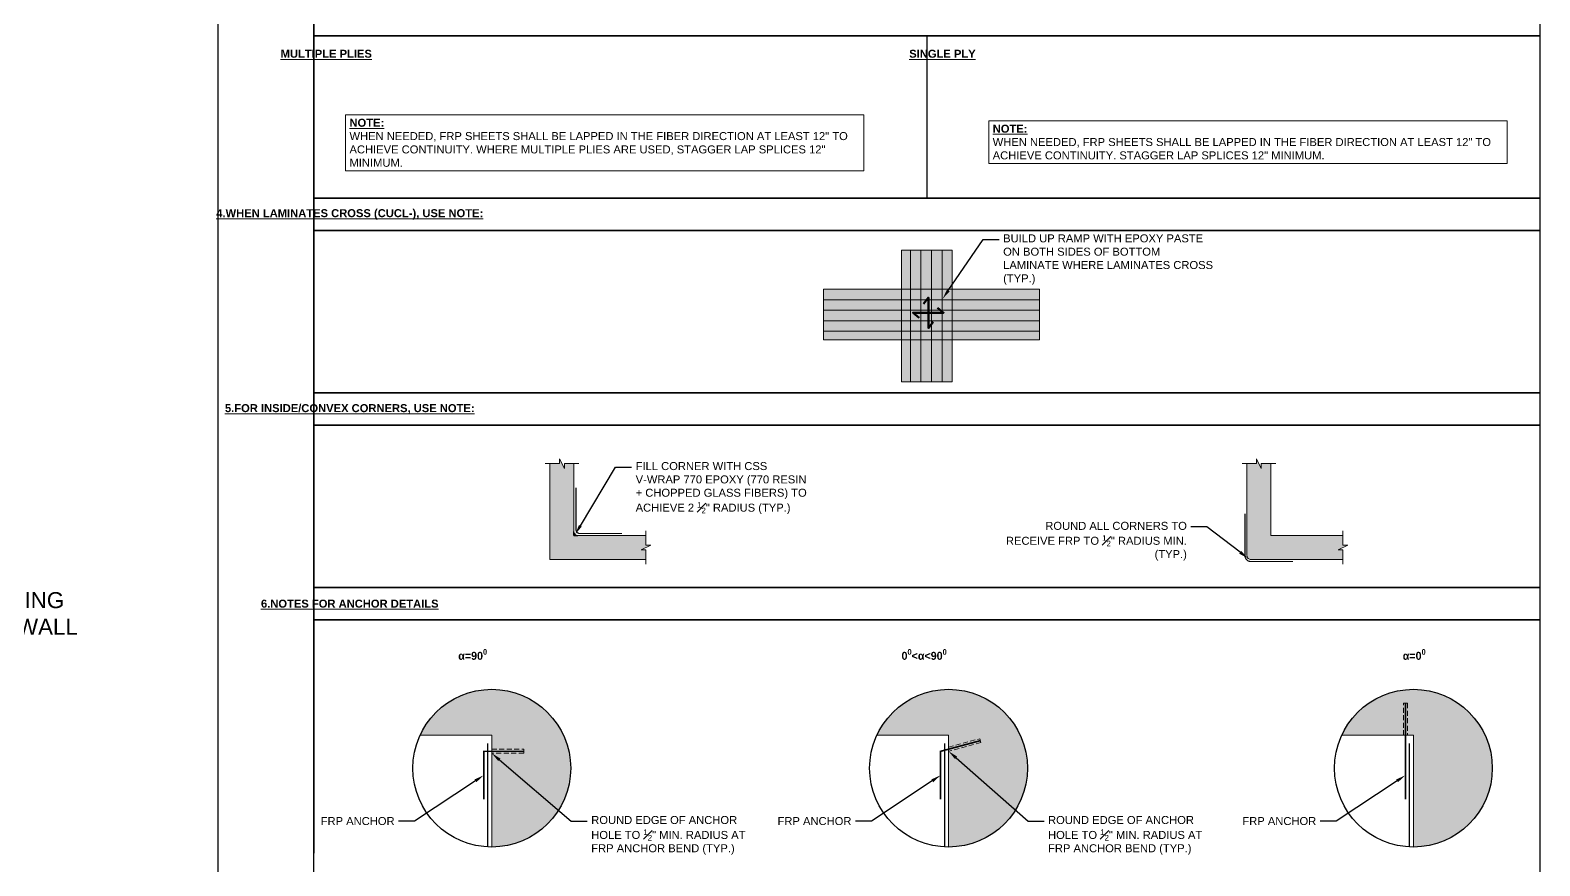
# Model space of a CAD drawing. Header units: inches. Extents: x 1159 to 9559, y -3650 to 1829.
# Drawn here: x 2336.3 to 2525, y 1256.3 to 1360.8 of the extents above; entities that cross this region are included whole.
import ezdxf
from ezdxf import colors
from ezdxf.entities.mleader import LeaderData, LeaderLine
from ezdxf.math import Vec2, Vec3

# ---------------------------------------------------------------- set-up
doc = ezdxf.new("R2010")
doc.units = ezdxf.units.IN
doc.header["$MEASUREMENT"] = 0
doc.linetypes.add('HIDDEN2', pattern=[0.1875, 0.125, -0.0625])
for name, color, linetype, lineweight in [('STN-ANCHOR', 30, 'Continuous', 20), ('STN-ANNO-TEXT', 3, 'Continuous', 20), ('STN-EXST-THK', 115, 'Continuous', 9), ('STN-FIBER', 3, 'Continuous', 20), ('STN-FRP', 5, 'Continuous', 20), ('STN-FRP-HATCH', 5, 'Continuous', 5), ('STN-GRAY-Sc-25', 254, 'Continuous', 20), ('STN-HATCH', 253, 'Continuous', 9), ('STN-HDN-L', 4, 'HIDDEN2', 9)]:
    doc.layers.add(name, color=color, linetype=linetype, lineweight=lineweight)
doc.layers.add('STN-CONCRETE HATCH', color=253, linetype='Continuous', lineweight=9, transparency=0.75)
doc.layers.add('STN-VPORT', color=30, linetype='Continuous', plot=False)
doc.styles.add('16', font='swiss.ttf', dxfattribs={"height": 1})
doc.styles.add('32', font='swiss.ttf', dxfattribs={"height": 2})

# ---------------------------------------------------------------- blocks, each defined once
blk = doc.blocks.new('*U50')
at = {"layer": 'STN-FRP-HATCH'}
h = blk.add_hatch(dxfattribs=at)
h.set_pattern_fill('ANSI31', color=256, scale=50, angle=135)
h.set_pattern_definition([(180, (21021.609, 3747.461), (-4e-16, -6.25), [])])
h.paths.add_polyline_path([(128, 0), (128, 30), (0, 30), (0, 0)])
at = {"layer": 'STN-GRAY-Sc-25'}
h = blk.add_hatch(color=256, dxfattribs=at)
h.dxf.hatch_style = 1
h.paths.add_polyline_path([(128, 30), (0, 30), (0, 0), (128, 0)])
at = {"layer": 'STN-FIBER', "lineweight": 50}
blk.add_lwpolyline([(71.18, 13.02), (74.86, 15.95), (56.79, 15.95), (60.38, 18.87)], dxfattribs=at)
at = {"layer": 'STN-FRP'}
blk.add_lwpolyline([(128, 30), (128, 0), (0, 0), (0, 30)], close=True, dxfattribs=at)
blk = doc.blocks.new('*U34')
at = {"layer": 'STN-FRP-HATCH'}
h = blk.add_hatch(dxfattribs=at)
h.set_pattern_fill('ANSI31', color=96, scale=50, angle=135)
h.set_pattern_definition([(180, (20978.942, 3747.461), (-4e-16, -6.25), [])])
h.paths.add_polyline_path([(78, 0), (78, 30), (0, 30), (0, 0)])
at = {"layer": 'STN-GRAY-Sc-25'}
h = blk.add_hatch(color=256, dxfattribs=at)
h.dxf.hatch_style = 1
h.paths.add_polyline_path([(78, 30), (0, 30), (0, 0), (78, 0)])
at = {"layer": 'STN-FIBER', "lineweight": 50}
blk.add_lwpolyline([(46.18, 13.02), (49.86, 15.95), (31.79, 15.95), (35.38, 18.87)], dxfattribs=at)
at = {"layer": 'STN-FRP', "color": 96}
blk.add_lwpolyline([(78, 30), (78, 0), (0, 0), (0, 30)], close=True, dxfattribs=at)

msp = doc.modelspace()

# ---------------------------------------------------------------- hatches: boundary and pattern name
at = {"layer": 'STN-CONCRETE HATCH'}
h = msp.add_hatch(color=256, dxfattribs=at)
h.dxf.hatch_style = 1
h.paths.add_polyline_path([(2413.289, 1294.558), (2413.289, 1295.758), (2412.689, 1295.758), (2413.889, 1296.358), (2413.289, 1296.358), (2413.289, 1297.558), (2404.289, 1297.558), (2404.289, 1306.558), (2403.089, 1306.558), (2403.089, 1305.958), (2402.489, 1307.158), (2402.489, 1306.558), (2401.289, 1306.558), (2401.289, 1294.558)])
h = msp.add_hatch(color=256, dxfattribs=at)
h.dxf.hatch_style = 1
h.paths.add_polyline_path([(2500.395, 1294.558), (2500.395, 1295.758), (2499.795, 1295.758), (2500.995, 1296.358), (2500.395, 1296.358), (2500.395, 1297.558), (2491.395, 1297.558), (2491.395, 1306.558), (2490.195, 1306.558), (2490.195, 1305.958), (2489.595, 1307.158), (2489.595, 1306.558), (2488.395, 1306.558), (2488.395, 1295.058, 0.4142136), (2488.895, 1294.558)])
h = msp.add_hatch(color=256, dxfattribs=at)
h.dxf.hatch_style = 1
h.paths.add_polyline_path([(2385.048, 1272.575), (2394.014, 1272.575), (2394.014, 1258.601, 0.4142136), (2403.877, 1268.464, 0.8052055)])
h = msp.add_hatch(color=256, dxfattribs=at)
h.dxf.hatch_style = 1
h.paths.add_polyline_path([(2442.142, 1272.575), (2451.107, 1272.575), (2451.107, 1258.601, 0.4142136), (2460.97, 1268.464, 0.8052055)])
h = msp.add_hatch(color=256, dxfattribs=at)
h.dxf.hatch_style = 1
h.paths.add_polyline_path([(2500.237, 1272.575), (2509.202, 1272.575), (2509.202, 1258.601, 0.4142136), (2519.065, 1268.464, 0.8052055)])
at = {"layer": 'STN-HATCH'}
h = msp.add_hatch(color=256, dxfattribs=at)
h.dxf.hatch_style = 1
h.paths.add_polyline_path([(2404.289, 1298.058), (2404.289, 1297.558), (2404.82, 1297.558, -0.4142136)])

# ---------------------------------------------------------------- linework, layer by layer
msp.add_line((2371.763, 1446.964), (2371.763, 1257.854))
for points in [[(2371.763, 1364.092), (2524.999, 1364.092), (2524.999, 1360.064), (2371.763, 1360.064)], [(2371.763, 1360.064), (2524.999, 1360.064), (2524.999, 1339.748), (2371.763, 1339.748)], [(2371.763, 1339.748), (2524.999, 1339.748), (2524.999, 1335.72), (2371.763, 1335.72)], [(2371.763, 1335.72), (2524.999, 1335.72), (2524.999, 1315.404), (2371.763, 1315.404)], [(2371.763, 1315.404), (2524.999, 1315.404), (2524.999, 1311.377), (2371.763, 1311.377)], [(2371.763, 1311.377), (2524.999, 1311.377), (2524.999, 1291.06), (2371.763, 1291.06)], [(2371.763, 1291.06), (2524.999, 1291.06), (2524.999, 1287.033), (2371.763, 1287.033)], [(2371.763, 1287.033), (2524.999, 1287.033), (2524.999, 1254.858), (2371.763, 1254.858)]]:
    msp.add_lwpolyline(points, close=True)
for points in [[(2448.381, 1360.064), (2448.381, 1339.748)], [(2404.289, 1297.558), (2404.289, 1298.058)], [(2404.289, 1297.558), (2404.789, 1297.558)]]:
    msp.add_lwpolyline(points)
for centre in [(2394.014, 1268.464), (2451.107, 1268.464), (2509.202, 1268.464)]:
    msp.add_circle(centre, 9.863)
at = {"layer": 'STN-ANCHOR', "const_width": 0.2}
for points in [[(2508.202, 1276.575), (2508.202, 1276.575), (2508.202, 1276.575), (2508.202, 1264.575)], [(2455.075, 1271.906), (2455.075, 1271.906), (2450.107, 1270.575), (2450.107, 1264.575)], [(2398.014, 1270.575), (2398.014, 1270.575), (2393.014, 1270.575), (2393.014, 1264.575)]]:
    msp.add_lwpolyline(points, dxfattribs=at)
at = {"layer": 'STN-EXST-THK'}
for points in [[(2404.889, 1306.558), (2403.089, 1306.558), (2403.089, 1305.958), (2402.489, 1307.158), (2402.489, 1306.558), (2400.689, 1306.558)], [(2401.289, 1306.558), (2401.289, 1294.558), (2413.289, 1294.558)], [(2404.289, 1306.558), (2404.289, 1297.558), (2413.289, 1297.558)], [(2491.995, 1306.558), (2490.195, 1306.558), (2490.195, 1305.958), (2489.595, 1307.158), (2489.595, 1306.558), (2487.795, 1306.558)], [(2491.395, 1306.558), (2491.395, 1297.558), (2500.395, 1297.558)], [(2413.289, 1298.158), (2413.289, 1296.358), (2413.889, 1296.358), (2412.689, 1295.758), (2413.289, 1295.758), (2413.289, 1293.958)], [(2500.395, 1298.158), (2500.395, 1296.358), (2500.995, 1296.358), (2499.795, 1295.758), (2500.395, 1295.758), (2500.395, 1293.958)], [(2394.014, 1258.601), (2394.014, 1272.575), (2385.048, 1272.575)], [(2451.107, 1258.601), (2451.107, 1272.575), (2442.142, 1272.575)], [(2509.202, 1258.601), (2509.202, 1272.575), (2500.237, 1272.575)]]:
    msp.add_lwpolyline(points, dxfattribs=at)
msp.add_lwpolyline([(2488.395, 1306.558), (2488.395, 1295.058, 0.4142136), (2488.895, 1294.558), (2500.395, 1294.558)], format="xyb", dxfattribs=at)
msp.add_arc((2404.804, 1298.073), 0.516, 181.73124, 268.26876, dxfattribs=at)
at = {"layer": 'STN-FRP', "const_width": 0.15}
for points in [[(2404.539, 1303.558), (2404.539, 1298.308, 0.4142136), (2405.039, 1297.808), (2410.289, 1297.808)], [(2488.145, 1300.308), (2488.145, 1295.058, 0.4142136), (2488.895, 1294.308), (2494.145, 1294.308)]]:
    msp.add_lwpolyline(points, format="xyb", dxfattribs=at)
for points in [[(2393.514, 1271.575), (2393.514, 1258.601)], [(2450.607, 1271.575), (2450.607, 1258.601)], [(2508.702, 1271.575), (2508.702, 1258.601)]]:
    msp.add_lwpolyline(points, dxfattribs=at)
at = {"layer": 'STN-HDN-L', "ltscale": 5}
for points in [[(2507.952, 1272.575), (2507.952, 1276.575), (2508.452, 1276.575), (2508.452, 1272.575)], [(2451.107, 1271.102), (2455.011, 1272.148), (2455.14, 1271.665), (2451.107, 1270.584)], [(2394.014, 1270.825), (2398.014, 1270.825), (2398.014, 1270.325), (2394.014, 1270.325)]]:
    msp.add_lwpolyline(points, dxfattribs=at)
at = {"layer": 'STN-VPORT'}
msp.add_lwpolyline([(1976.26, 1386.218), (2359.763, 1386.218), (2359.763, 1124.54), (1976.26, 1124.54)], close=True, dxfattribs=at)

# ---------------------------------------------------------------- block references
at = {"xscale": -0.2109375, "yscale": 0.2109375, "zscale": 0.2109375, "rotation": 270}
msp.add_blockref('*U34', (2445.217, 1316.801), dxfattribs=at)
at = {"xscale": -0.2109375, "yscale": 0.2109375, "zscale": 0.2109375}
msp.add_blockref('*U50', (2462.466, 1322.049), dxfattribs=at)

# ---------------------------------------------------------------- texts
at = {"layer": 'STN-ANNO-TEXT', "color": 2, "char_height": 1, "attachment_point": 5, "style": '16'}
for s, insert in [('\\pxql;{\\fSwis721 BT|b1|i0|c0|p34;\\LMULTIPLE PLIES}', (2373.332, 1357.804)), ('\\pxql;{\\fSwis721 BT|b1|i0|c0|p34;\\LSINGLE PLY}', (2450.339, 1357.804)), ('\\A1;\\pxql;{\\fSymbol|b1|i0|c2|p18;a=90\\H0.7x;\\S0^ ;}', (2391.634, 1282.679)), ('\\A1;\\pxql;{\\fSymbol|b1|i0|c2|p18;0\\H0.7x;\\S0^ ;\\H1.42857x;<\\H1x;a<90\\H0.7x;\\S0^ ;}', (2448.055, 1282.679))]:
    msp.add_mtext(s, dxfattribs=dict(at, insert=insert))
at = {"layer": 'STN-ANNO-TEXT', "char_height": 1, "width": 63.78868, "attachment_point": 5, "style": '16', "bg_fill": 16, "box_fill_scale": 1.5, "bg_fill_color": 256, "bg_fill_transparency": 0}
for s, insert in [('\\pxql;{\\fSwis721 BT|b1|i0|c0|p34;\\LNOTE:\\P}WHEN NEEDED, FRP SHEETS SHALL BE LAPPED IN THE FIBER DIRECTION AT LEAST 12" TO ACHIEVE CONTINUITY. WHERE MULTIPLE PLIES ARE USED, STAGGER LAP SPLICES 12" MINIMUM.', (2408.127, 1346.673)), ('\\pxql;{\\fSwis721 BT|b1|i0|c0|p34;\\LNOTE:\\P}WHEN NEEDED, FRP SHEETS SHALL BE LAPPED IN THE FIBER DIRECTION AT LEAST 12" TO ACHIEVE CONTINUITY. STAGGER LAP SPLICES 12" MINIMUM.', (2488.516, 1346.762))]:
    msp.add_mtext(s, dxfattribs=dict(at, insert=insert))
at = {"layer": 'STN-ANNO-TEXT', "color": 1, "char_height": 1, "attachment_point": 5, "style": '16'}
for s, insert in [('\\pxql;{\\fSwis721 BT|b1|i0|c0|p34;\\L4.WHEN LAMINATES CROSS (CUCL-), USE NOTE:}', (2376.267, 1337.723)), ('\\pxql;{\\fSwis721 BT|b1|i0|c0|p34;\\L5.FOR INSIDE/CONVEX CORNERS, USE NOTE:}', (2376.267, 1313.379)), ('\\pxql;{\\fSwis721 BT|b1|i0|c0|p34;\\L6.NOTES FOR ANCHOR DETAILS}', (2376.267, 1289.035))]:
    msp.add_mtext(s, dxfattribs=dict(at, insert=insert))
at = {"layer": 'STN-ANNO-TEXT', "color": 2, "insert": (2509.333, 1282.679), "char_height": 1, "width": 2.92136, "attachment_point": 5, "style": '16'}
msp.add_mtext('\\A1;\\pxql;{\\fSymbol|b1|i0|c2|p18;\\H1x;a=0\\H0.7x;\\S0^ ;}', dxfattribs=at)

# ---------------------------------------------------------------- leaders
at = {"layer": 'STN-ANNO-TEXT'}
ml = msp.add_multileader_mtext('Standard', dxfattribs=at)
ml.set_content('BUILD UP RAMP WITH EPOXY PASTE ON BOTH SIDES OF BOTTOM LAMINATE WHERE LAMINATES CROSS (TYP.)', color=256, style='16')
ml.set_leader_properties()
ml.build(insert=Vec2(0, 0))
ml.multileader.update_dxf_attribs({"dogleg_length": 2, "arrow_head_size": 1.25})
ctx = ml.context
ctx.base_point, ctx.char_height, ctx.arrow_head_size, ctx.landing_gap_size, ctx.plane_origin = Vec3(2457.428, 1334.581), 1, 1.25, 0.5, Vec3(2450.37, 1335.117)
notes = []
notes.append((ctx, [(0, (1, 1, 0), (2455.428, 1334.581), (1, 0), 2, [(0, [(2450.37, 1327.172)], 0, [])])]))
ctx.mtext.insert, ctx.mtext.width, ctx.mtext.flow_direction = Vec3(2457.928, 1335.225), 26.23132, 5
ml = msp.add_multileader_mtext('Standard', dxfattribs=at)
ml.set_content('\\A1;FILL CORNER WITH CSS V-WRAP 770 EPOXY (770 RESIN + CHOPPED GLASS FIBERS) TO ACHIEVE 2 {\\H0.7x;\\S1#2;}" RADIUS (TYP.)', color=256, style='16')
ml.set_leader_properties()
ml.build(insert=Vec2(0, 0))
ml.multileader.update_dxf_attribs({"dogleg_length": 2, "arrow_head_size": 1.25})
ctx = ml.context
ctx.base_point, ctx.char_height, ctx.arrow_head_size, ctx.landing_gap_size, ctx.plane_origin = Vec3(2411.497, 1306.102), 1, 1.25, 0.5, Vec3(2404.44, 1305.654)
notes.append((ctx, [(0, (1, 1, 0), (2409.497, 1306.102), (1, 0), 2, [(0, [(2404.44, 1297.709)], 0, [])])]))
ctx.mtext.insert, ctx.mtext.width, ctx.mtext.flow_direction = Vec3(2411.997, 1306.746), 21.3637, 5
ml = msp.add_multileader_mtext('Standard', dxfattribs=at)
ml.set_content('\\A1;ROUND ALL CORNERS TO RECEIVE FRP TO {\\H0.7x;\\S1#2;}" RADIUS MIN. (TYP.)', color=256, style='16')
ml.set_leader_properties()
ml.build(insert=Vec2(0, 0))
ml.multileader.update_dxf_attribs({"dogleg_length": 2, "arrow_head_size": 1.25})
ctx = ml.context
ctx.base_point, ctx.char_height, ctx.arrow_head_size, ctx.landing_gap_size, ctx.plane_origin = Vec3(2457.331, 1298.627), 1, 1.25, 0.5, Vec3(2491.546, 1305.654)
ctx.text_align_type = 2
notes.append((ctx, [(1, (1, 1, 0), (2483.391, 1298.627), (-1, 0), 2, [(0, [(2488.542, 1294.704)], 0, [])])]))
ctx.mtext.insert, ctx.mtext.width, ctx.mtext.alignment, ctx.mtext.flow_direction = Vec3(2480.891, 1299.271), 23.17701, 3, 5
ml = msp.add_multileader_mtext('Standard', dxfattribs=at)
ml.set_content('EXISTING\\PCMU WALL', color=256, style='32')
ml.set_leader_properties()
ml.build(insert=Vec2(0, 0))
ml.multileader.update_dxf_attribs({"dogleg_length": 4, "arrow_head_size": 2.438})
ctx = ml.context
ctx.base_point, ctx.char_height, ctx.arrow_head_size, ctx.landing_gap_size, ctx.plane_origin = Vec3(2326.539, 1289.452), 2, 2.438, 1, Vec3(2308.622, 1275.852)
notes.append((ctx, [(0, (1, 1, 0), (2322.539, 1289.452), (1, 0), 4, [(0, [(2308.622, 1275.852)], 0, [])])]))
ctx.mtext.insert, ctx.mtext.flow_direction = Vec3(2327.539, 1290.48), 5
ml = msp.add_multileader_mtext('Standard', dxfattribs=at)
ml.set_content('\\A1;ROUND EDGE OF ANCHOR HOLE TO {\\H0.7x;\\S1#2;}" MIN. RADIUS AT FRP ANCHOR BEND (TYP.)', color=256, style='16')
ml.set_leader_properties()
ml.build(insert=Vec2(0, 0))
ml.multileader.update_dxf_attribs({"dogleg_length": 2, "arrow_head_size": 1.25})
ctx = ml.context
ctx.base_point, ctx.char_height, ctx.arrow_head_size, ctx.landing_gap_size, ctx.plane_origin = Vec3(2405.946, 1261.84), 1, 1.25, 0.5, Vec3(2398.888, 1261.391)
notes.append((ctx, [(0, (1, 1, 0), (2403.946, 1261.84), (1, 0), 2, [(0, [(2394.014, 1270.325)], 0, [])])]))
ctx.mtext.insert, ctx.mtext.width, ctx.mtext.flow_direction = Vec3(2406.446, 1262.484), 19.4506, 5
ml = msp.add_multileader_mtext('Standard', dxfattribs=at)
ml.set_content('\\A1;ROUND EDGE OF ANCHOR HOLE TO {\\H0.7x;\\S1#2;}" MIN. RADIUS AT FRP ANCHOR BEND (TYP.)', color=256, style='16')
ml.set_leader_properties()
ml.build(insert=Vec2(0, 0))
ml.multileader.update_dxf_attribs({"dogleg_length": 2, "arrow_head_size": 1.25})
ctx = ml.context
ctx.base_point, ctx.char_height, ctx.arrow_head_size, ctx.landing_gap_size, ctx.plane_origin = Vec3(2463.039, 1261.84), 1, 1.25, 0.5, Vec3(2455.982, 1261.391)
notes.append((ctx, [(0, (1, 1, 0), (2461.039, 1261.84), (1, 0), 2, [(0, [(2451.107, 1270.584)], 0, [])])]))
ctx.mtext.insert, ctx.mtext.width, ctx.mtext.flow_direction = Vec3(2463.539, 1262.484), 19.4506, 5
ml = msp.add_multileader_mtext('Standard', dxfattribs=at)
ml.set_content('FRP ANCHOR', color=256, style='16')
ml.set_leader_properties()
ml.build(insert=Vec2(0, 0))
ml.multileader.update_dxf_attribs({"dogleg_length": 2, "arrow_head_size": 1.25})
ctx = ml.context
ctx.base_point, ctx.char_height, ctx.arrow_head_size, ctx.landing_gap_size, ctx.plane_origin = Vec3(2372.654, 1261.84), 1, 1.25, 0.5, Vec3(2389.43, 1261.391)
ctx.text_align_type = 2
notes.append((ctx, [(0, (1, 1, 0), (2384.373, 1261.84), (-1, 0), 2, [(0, [(2393.014, 1267.575)], 0, [])])]))
ctx.mtext.insert, ctx.mtext.width, ctx.mtext.alignment, ctx.mtext.flow_direction = Vec3(2381.873, 1262.354), 8.83621, 3, 5
ml = msp.add_multileader_mtext('Standard', dxfattribs=at)
ml.set_content('FRP ANCHOR', color=256, style='16')
ml.set_leader_properties()
ml.build(insert=Vec2(0, 0))
ml.multileader.update_dxf_attribs({"dogleg_length": 2, "arrow_head_size": 1.25})
ctx = ml.context
ctx.base_point, ctx.char_height, ctx.arrow_head_size, ctx.landing_gap_size, ctx.plane_origin = Vec3(2429.748, 1261.84), 1, 1.25, 0.5, Vec3(2446.524, 1261.391)
ctx.text_align_type = 2
notes.append((ctx, [(0, (1, 1, 0), (2441.467, 1261.84), (-1, 0), 2, [(0, [(2450.107, 1267.575)], 0, [])])]))
ctx.mtext.insert, ctx.mtext.width, ctx.mtext.alignment, ctx.mtext.flow_direction = Vec3(2438.967, 1262.354), 8.83621, 3, 5
ml = msp.add_multileader_mtext('Standard', dxfattribs=at)
ml.set_content('FRP ANCHOR', color=256, style='16')
ml.set_leader_properties()
ml.build(insert=Vec2(0, 0))
ml.multileader.update_dxf_attribs({"dogleg_length": 2, "arrow_head_size": 1.25})
ctx = ml.context
ctx.base_point, ctx.char_height, ctx.arrow_head_size, ctx.landing_gap_size, ctx.plane_origin = Vec3(2487.843, 1261.84), 1, 1.25, 0.5, Vec3(2504.619, 1261.391)
ctx.text_align_type = 2
notes.append((ctx, [(0, (1, 1, 0), (2499.562, 1261.84), (-1, 0), 2, [(0, [(2508.202, 1267.575)], 0, [])])]))
ctx.mtext.insert, ctx.mtext.width, ctx.mtext.alignment, ctx.mtext.flow_direction = Vec3(2497.062, 1262.354), 8.83621, 3, 5
for ctx, leaders in notes:
    for number, flags, end, landing, length, lines in leaders:
        leader = LeaderData()
        leader.index, (leader.has_last_leader_line, leader.has_dogleg_vector, leader.attachment_direction) = number, flags
        leader.last_leader_point, leader.dogleg_vector, leader.dogleg_length = Vec3(end), Vec3(landing), length
        for number, points, colour, breaks in lines:
            line = LeaderLine()
            line.index, line.vertices, line.color, line.breaks = number, Vec3.list(points), colors.encode_raw_color(colour), breaks
            leader.lines.append(line)
        ctx.leaders.append(leader)

doc.saveas('drawing.dxf')
